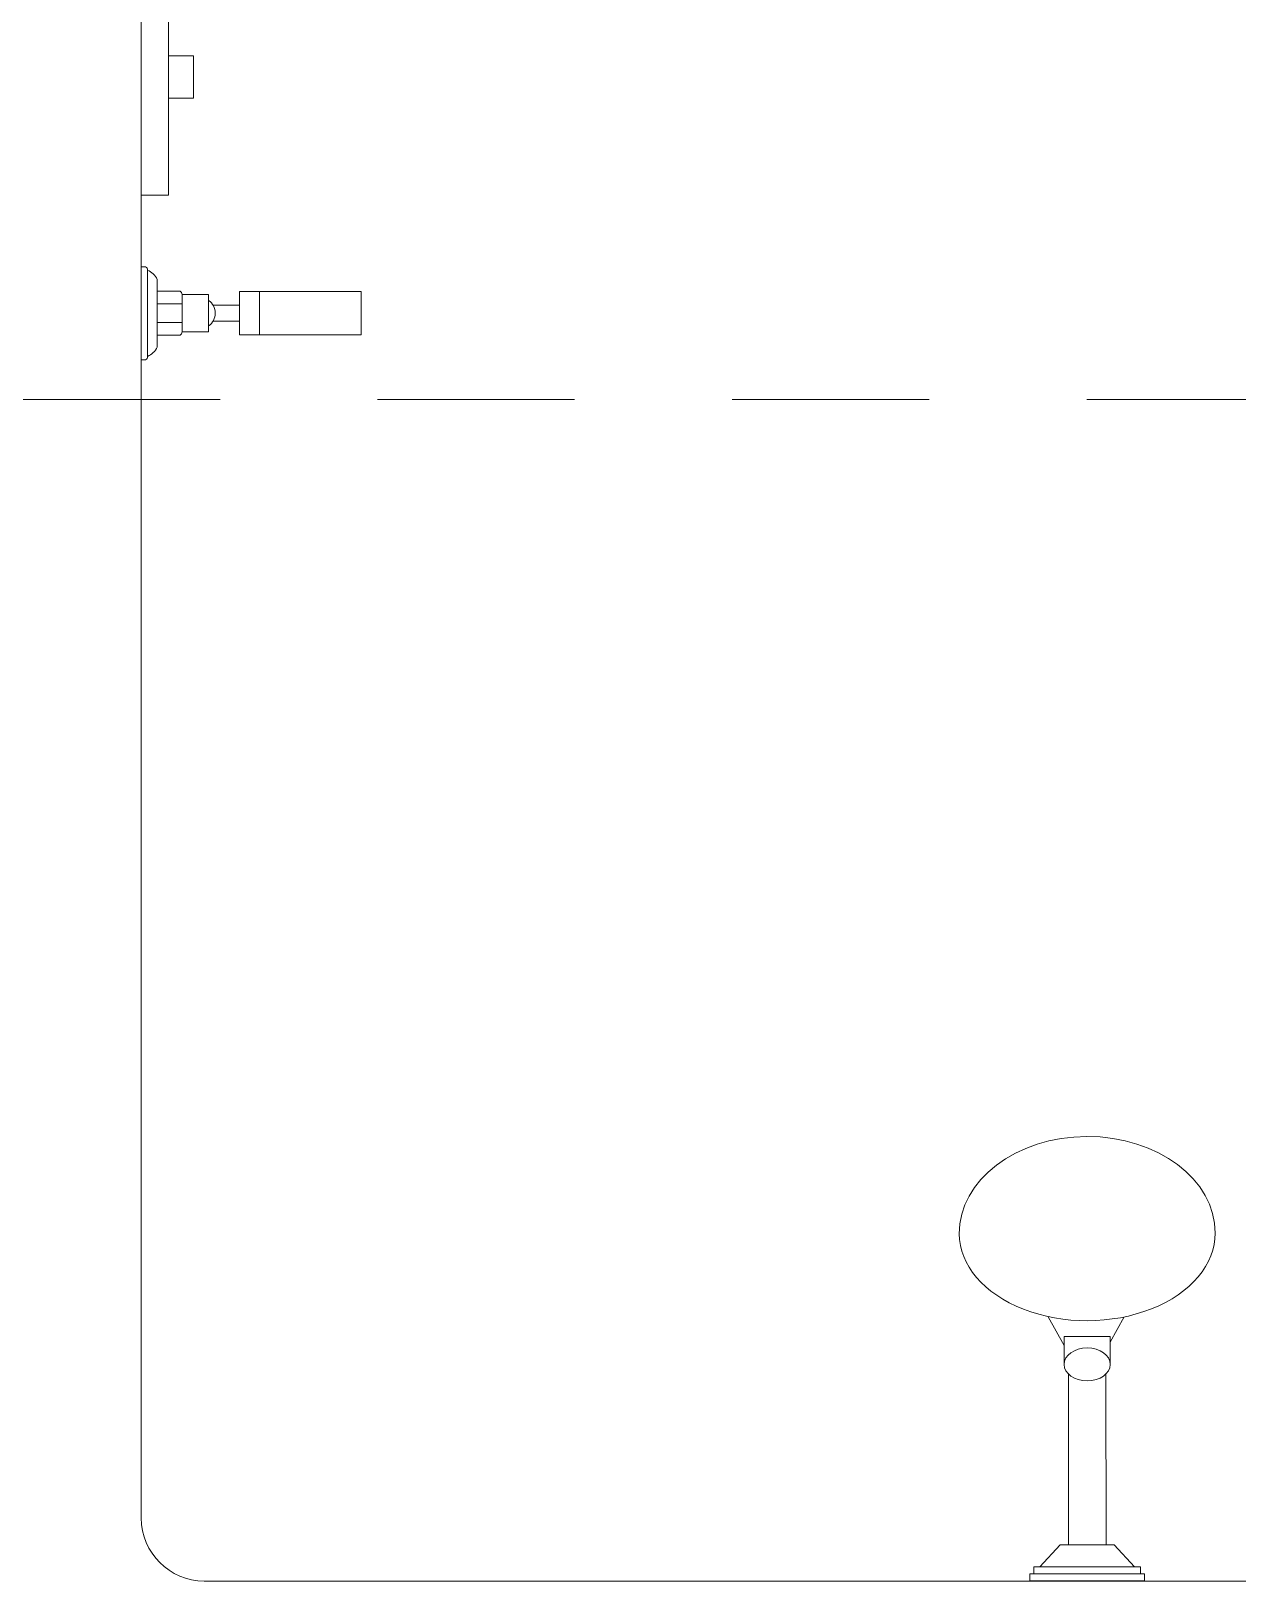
# Model space of a CAD drawing. Header units: metres. Extents: x -232 to 581, y 30 to 789.
# Drawn here: x 223.543 to 224.309, y 673.796 to 674.78 of the extents above; entities that cross this region are included whole.
import ezdxf

# ---------------------------------------------------------------- set-up
doc = ezdxf.new("R2010")
doc.units = ezdxf.units.M
doc.linetypes.add('CONTINU', pattern=[0])
doc.linetypes.add('HIDDEN2', pattern=[0.1875, 0.125, -0.0625])
doc.layers.add('A-WALL', color=250, linetype='Continuous', lineweight=20)
doc.layers.add('baños', color=140, linetype='Continuous', lineweight=0)
doc.layers.add('Techos 1', color=7, linetype='HIDDEN2', lineweight=9, true_color=0x42391a)
doc.styles.get("Standard").update_dxf_attribs({"font": 'arial.ttf'})

# ---------------------------------------------------------------- blocks, each defined once
blk = doc.blocks.new('21.11.2025 LN09 2DO NIVEL')
at = {"layer": 'A-WALL', "color": 18, "true_color": 0x000000}
for p, q in [((262.27851, 157.97143), (262.27851, 156.49143)), ((263.43851, 156.45143), (262.31851, 156.45143))]:
    blk.add_line(p, q, dxfattribs=at)
blk.add_arc((262.31851, 156.49143), 0.04, 180, 270, dxfattribs=at)
at = {"layer": 'Techos 1', "color": 18, "true_color": 0x000000}
blk.add_line((259.72851, 157.20143), (274.47851, 157.20143), dxfattribs=at)
at = {"layer": 'baños', "color": 18, "linetype": 'Continuous', "true_color": 0x000000, "flags": 8}
for tag, p in [('MODELNUMBER', (265.51387, 159.78254, 0)), ('TRADENAME', (265.51387, 159.7825, 0)), ('MATERIAL', (265.51387, 159.78242, 0)), ('PRODUCT', (265.51387, 159.78246, 0)), ('MODELNUMBER', (266.68861, 159.78254, 0)), ('TRADENAME', (266.68861, 159.7825, 0)), ('PRODUCT', (266.68861, 159.78246, 0)), ('MATERIAL', (266.68861, 159.78242, 0))]:
    blk.add_attdef(tag, p, '', height=0.0000254, rotation=180.00008, dxfattribs=at)
blk = doc.blocks.new('A$C0ed3e1a4')
at = {"layer": 'baños'}
for p, q in [((0.13955, 0.05904), (0.13684, 0.05904)), ((0.13955, 0.05904), (0.13955, 0)), ((0.12942, 0.05104), (0.12942, 0.02952)), ((0.13556, 0.00221), (0.13556, 0.05682)), ((0.0645, 0.04318), (0.0645, 0.0157)), ((0.09684, 0.01754), (0.09684, 0.04134)), ((0.09684, 0.04134), (0.11369, 0.04134)), ((0.11369, 0.04134), (0.11369, 0.02944)), ((0.12942, 0.0435), (0.11483, 0.0435)), ((0.09408, 0.03457), (0.07722, 0.03457)), ((0.11369, 0.03539), (0.12942, 0.03539)), ((0.12942, 0.008), (0.12942, 0.02952)), ((0.09408, 0.02431), (0.07722, 0.02431)), ((0.11369, 0.01754), (0.11369, 0.02944)), ((0.11369, 0.02349), (0.12942, 0.02349)), ((0.09684, 0.01754), (0.11369, 0.01754)), ((0.12942, 0.01538), (0.11483, 0.01538)), ((0.13955, 0), (0.13684, 0))]:
    blk.add_line(p, q, dxfattribs=at)
blk.add_lwpolyline([(0.07722, 0.04318), (0, 0.04318), (0, 0.0157), (0.07722, 0.0157)], close=True, dxfattribs=at)
for centre, radius, start, end in [((0.13797, 0.05691), 0.00241, 117.91788, 181.97177), ((0.14155, 0.0445), 0.01378, 115.78965, 151.65642), ((0.11932, 0.03974), 0.00586, 140.07929, 164.09241), ((0.10271, 0.02944), 0.01003, 125.7762, 234.2238), ((0.11932, 0.01915), 0.00586, 195.90759, 219.92071), ((0.14155, 0.01454), 0.01378, 208.34358, 244.21035), ((0.13797, 0.00213), 0.00241, 178.02823, 242.08212)]:
    blk.add_arc(centre, radius, start, end, dxfattribs=at)
blk = doc.blocks.new('A$C013342c3')
at = {"layer": 'baños', "linetype": 'Continuous'}
for p, q in [((0.27312, 0.11123), (0.25915, 0.09836, -1.07323)), ((0.27751, 0.11518), (0.27312, 0.11518)), ((0.27312, 0.11518), (0.27312, 0.11123)), ((0.27312, 0.05128), (0.27312, 0.11123)), ((0.28214, 0.11763), (0.27751, 0.11763)), ((0.27751, 0.11763), (0.27751, 0.11518)), ((0.27751, 0.11518), (0.27751, 0.04733)), ((0.28214, 0.11632), (0.28214, 0.11763)), ((0.28214, 0.04619), (0.28214, 0.11632)), ((0.1327, 0.09586, -0.08868), (0.11453, 0.106, -0.13756)), ((0.14467, 0.09586, -0.0497), (0.12703, 0.09586, -0.0497)), ((0.12703, 0.09586, -0.0497), (0.12703, 0.06666, -0.0497)), ((0.25914, 0.09323, -0.01139), (0.15058, 0.09308, -0.05486)), ((0.25915, 0.09836, -1.07323), (0.25914, 0.09323, -0.01139)), ((0.25914, 0.09323, -0.01139), (0.25914, 0.06928, -0.01128)), ((0.25914, 0.06928, -0.01139), (0.15058, 0.06943, -0.05486)), ((0.25915, 0.06415, -1.07323), (0.25914, 0.06928, -0.01139)), ((0.13047, 0.06666, -0.08493), (0.11453, 0.05781, -0.13756)), ((0.12703, 0.06666, -0.0497), (0.14461, 0.06666, -0.0497)), ((0.27312, 0.05128), (0.25915, 0.06415, -1.07323)), ((0.27312, 0.04733), (0.27312, 0.05128)), ((0.27751, 0.04733), (0.27312, 0.04733)), ((0.27751, 0.04488), (0.27751, 0.04733)), ((0.28214, 0.04488), (0.27751, 0.04488)), ((0.28214, 0.04619), (0.28214, 0.04488))]:
    blk.add_line(p, q, dxfattribs=at)
for ratio, start_param, end_param in [(0.757088, 3.141593, 6.283185), (0.681889, 0, 3.141593)]:
    blk.add_ellipse((0.06152, 0.08124, -0.13756), major_axis=(-0.00023, -0.08125), ratio=ratio, start_param=start_param, end_param=end_param, dxfattribs=at)
blk.add_ellipse((0.14467, 0.08126, -0.0497), major_axis=(0, -0.0146), ratio=0.718224, dxfattribs=at)
blk = doc.blocks.new('20.03.2026 LN 09 SEGUNDO NIVEL ARQ')
at = {"layer": 'A-WALL', "color": 5}
for p, q in [((80.54593, -44.97863), (80.54593, -46.20863)), ((81.70593, -46.24863), (80.58593, -46.24863))]:
    blk.add_line(p, q, dxfattribs=at)
blk.add_arc((80.58593, -46.20863), 0.04, 180, 270, dxfattribs=at)
at = {"layer": 'baños', "color": 5}
for points in [[(80.54593, -45.36891), (80.56328, -45.36891), (80.56328, -45.21891), (80.54593, -45.21891)], [(80.56328, -45.3073), (80.57909, -45.3073), (80.57909, -45.28052), (80.56328, -45.28052)]]:
    blk.add_lwpolyline(points, close=True, dxfattribs=at)
at = {"layer": 'Techos 1', "color": 5}
blk.add_line((77.99593, -45.49863), (92.74593, -45.49863), dxfattribs=at)
at = {"layer": 'baños', "color": 5, "rotation": 180}
blk.add_blockref('A$C0ed3e1a4', (80.68548, -45.41439), dxfattribs=at)
at = {"layer": 'baños', "color": 5, "linetype": 'CONTINU', "xscale": -1, "rotation": 90}
blk.add_blockref('A$C013342c3', (81.22749, -45.96648), dxfattribs=at)
at = {"layer": 'baños', "color": 5, "linetype": 'Continuous', "flags": 8}
for tag, p in [('MODELNUMBER', (83.78129, -42.91752, 0)), ('TRADENAME', (83.78129, -42.91756, 0)), ('PRODUCT', (83.78129, -42.9176, 0)), ('MATERIAL', (83.78129, -42.91764, 0)), ('MODELNUMBER', (84.95603, -42.91752, 0)), ('TRADENAME', (84.95603, -42.91756, 0)), ('MATERIAL', (84.95603, -42.91764, 0)), ('PRODUCT', (84.95603, -42.9176, 0))]:
    blk.add_attdef(tag, p, '', height=0.0000254, rotation=180.00008, dxfattribs=at)
at = {"layer": 'baños', "color": 5, "linetype": 'Continuous'}
for tag, p, rotation in [('MODELNUMBER', (85.8912, -56.99337), 180.00008), ('TRADENAME', (85.89116, -56.99332), 180.00008), ('MATERIAL', (85.89139, -56.99324), 180.00008), ('PRODUCT', (85.89139, -56.99328), 180.00008), ('MODELNUMBER', (86.60077, -56.99337), 179.99992), ('TRADENAME', (86.60077, -56.99332), 179.99992), ('MATERIAL', (86.60077, -56.99324), 179.99992), ('PRODUCT', (86.60077, -56.99328), 179.99992)]:
    blk.add_attdef(tag, p, '', height=0.0000254, rotation=rotation, dxfattribs=at)

msp = doc.modelspace()

# ---------------------------------------------------------------- block references
at = {"color": 1}
for name, p in [('20.03.2026 LN 09 SEGUNDO NIVEL ARQ', (143.06677, 720.04507)), ('21.11.2025 LN09 2DO NIVEL', (-38.66582, 517.34501))]:
    msp.add_blockref(name, p, dxfattribs=at)

doc.saveas('drawing.dxf')
